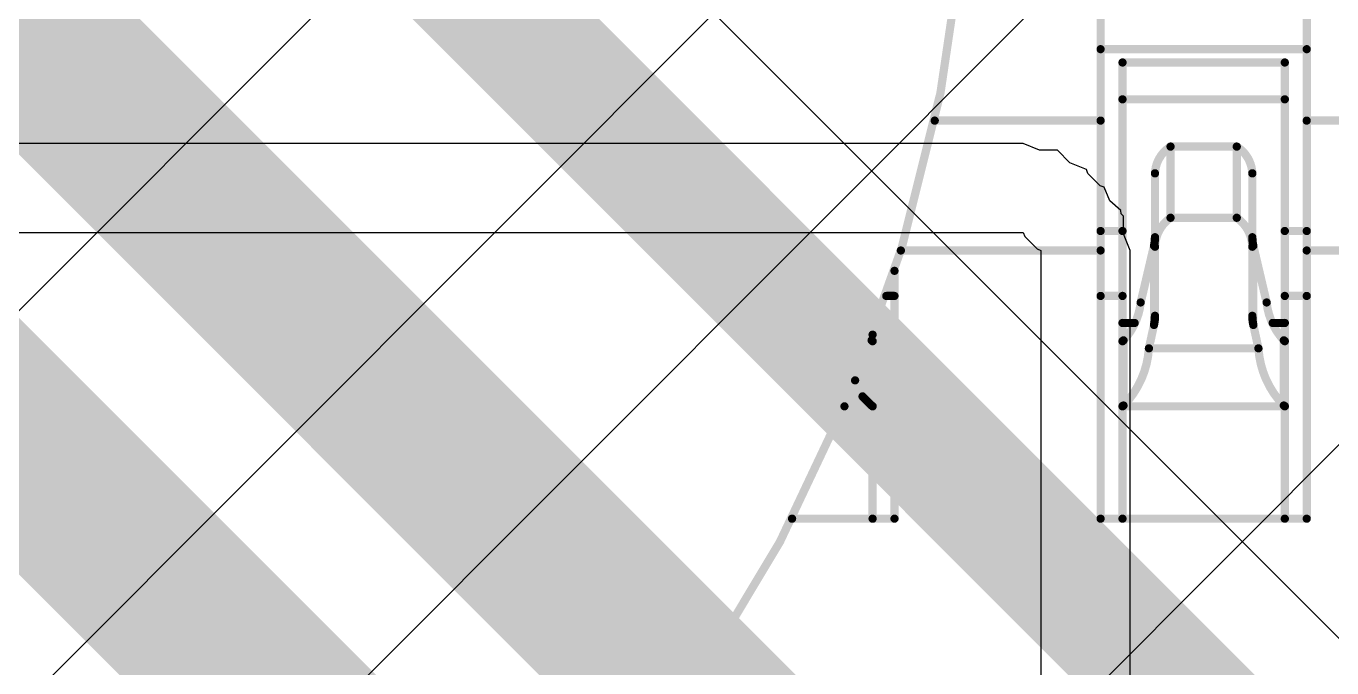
# Model space of a CAD drawing. Header units: inches. Extents: x -6 to 5433, y -4 to 5447.
# Drawn here: x 16.291 to 18.302, y 27.422 to 28.41 of the extents above; entities that cross this region are included whole.
import ezdxf

# ---------------------------------------------------------------- set-up
doc = ezdxf.new("R2010")
doc.units = ezdxf.units.IN
for name, color, linetype in [('Bottom Layer', 5, 'Continuous'), ('Bottom Solder', 6, 'Continuous'), ('Mechanical 4', 56, 'Continuous'), ('Power', 76, 'Continuous'), ('Top Solder', 216, 'Continuous')]:
    doc.layers.add(name, color=color, linetype=linetype)

msp = doc.modelspace()

# ---------------------------------------------------------------- linework, layer by layer
at = {"layer": 'Bottom Layer'}
msp.add_line((18.3408, 27.44), (13.3358, 32.4451), dxfattribs=at)
for points in [[(13.1709, 32.2803, 0.2032, 0.2032, 0), (18.6245, 26.8267, 0.2032, 0.2032, 0)], [(14.4773, 30.2128, 0.2794, 0.2794, 0), (25.9082, 18.7819, 0.2794, 0.2794, 0)], [(14.288, 29.7556, 0.2794, 0.2794, 0), (25.451, 18.5926, 0.2794, 0.2794, 0)]]:
    msp.add_lwpolyline(points, format="xyseb", dxfattribs=at)
at = {"layer": 'Bottom Solder'}
for p in [(10.7161, 20.161), (12.6044, 24.2952), (13.1544, 23.7452)]:
    msp.add_line(p, (5432.8521, 5447.4931), dxfattribs=at)
at = {"layer": 'Mechanical 4'}
for points in [[(17.7474, 28.7949, 0.0127, 0.0127, 1), (12.7474, 28.7949, 0.0127, 0.0127, 1)], [(17.943, 28.3749, 0.00635, 0.00635, 1), (17.9493, 28.3749, 0.00635, 0.00635, 1)], [(18.2605, 28.3749, 0.00635, 0.00635, 1), (18.2668, 28.3749, 0.00635, 0.00635, 1)], [(17.9767, 28.3544, 0.00635, 0.00635, 1), (17.9831, 28.3544, 0.00635, 0.00635, 1)], [(17.9767, 28.3544, 0.00635, 0.00635, 1), (17.9831, 28.3544, 0.00635, 0.00635, 1)], [(18.2267, 28.3544, 0.00635, 0.00635, 1), (18.2331, 28.3544, 0.00635, 0.00635, 1)], [(18.2267, 28.3544, 0.00635, 0.00635, 1), (18.2331, 28.3544, 0.00635, 0.00635, 1)], [(17.9767, 28.2977, 0.00635, 0.00635, 1), (17.9831, 28.2977, 0.00635, 0.00635, 1)], [(18.2267, 28.2977, 0.00635, 0.00635, 1), (18.2331, 28.2977, 0.00635, 0.00635, 1)], [(17.6874, 28.2649, 0.00635, 0.00635, 1), (17.6938, 28.2649, 0.00635, 0.00635, 1)], [(17.943, 28.2649, 0.00635, 0.00635, 1), (17.9493, 28.2649, 0.00635, 0.00635, 1)], [(18.2605, 28.2649, 0.00635, 0.00635, 1), (18.2668, 28.2649, 0.00635, 0.00635, 1)], [(18.0507, 28.2249, 0.00635, 0.00635, 1), (18.0571, 28.2249, 0.00635, 0.00635, 1)], [(18.0507, 28.2249, 0.00635, 0.00635, 1), (18.0571, 28.2249, 0.00635, 0.00635, 1)], [(18.0507, 28.2249, 0.00635, 0.00635, 1), (18.0571, 28.2249, 0.00635, 0.00635, 1)], [(18.1527, 28.2249, 0.00635, 0.00635, 1), (18.1591, 28.2249, 0.00635, 0.00635, 1)], [(18.1527, 28.2249, 0.00635, 0.00635, 1), (18.1591, 28.2249, 0.00635, 0.00635, 1)], [(18.1527, 28.2249, 0.00635, 0.00635, 1), (18.1591, 28.2249, 0.00635, 0.00635, 1)], [(18.0267, 28.1837, 0.00635, 0.00635, 1), (18.0331, 28.1837, 0.00635, 0.00635, 1)], [(18.0267, 28.1837, 0.00635, 0.00635, 1), (18.0331, 28.1837, 0.00635, 0.00635, 1)], [(18.1767, 28.1837, 0.00635, 0.00635, 1), (18.1831, 28.1837, 0.00635, 0.00635, 1)], [(18.1767, 28.1837, 0.00635, 0.00635, 1), (18.1831, 28.1837, 0.00635, 0.00635, 1)], [(18.0507, 28.1153, 0.00635, 0.00635, 1), (18.0571, 28.1153, 0.00635, 0.00635, 1)], [(18.0507, 28.1153, 0.00635, 0.00635, 1), (18.0571, 28.1153, 0.00635, 0.00635, 1)], [(18.0507, 28.1153, 0.00635, 0.00635, 1), (18.0571, 28.1153, 0.00635, 0.00635, 1)], [(18.1527, 28.1153, 0.00635, 0.00635, 1), (18.1591, 28.1153, 0.00635, 0.00635, 1)], [(18.1527, 28.1153, 0.00635, 0.00635, 1), (18.1591, 28.1153, 0.00635, 0.00635, 1)], [(18.1527, 28.1153, 0.00635, 0.00635, 1), (18.1591, 28.1153, 0.00635, 0.00635, 1)], [(17.943, 28.0949, 0.00635, 0.00635, 1), (17.9493, 28.0949, 0.00635, 0.00635, 1)], [(17.9767, 28.0949, 0.00635, 0.00635, 1), (17.9831, 28.0949, 0.00635, 0.00635, 1)], [(18.0267, 28.0853, 0.00635, 0.00635, 1), (18.0331, 28.0853, 0.00635, 0.00635, 1)], [(18.1767, 28.0853, 0.00635, 0.00635, 1), (18.1831, 28.0853, 0.00635, 0.00635, 1)], [(18.2267, 28.0949, 0.00635, 0.00635, 1), (18.2331, 28.0949, 0.00635, 0.00635, 1)], [(18.2605, 28.0949, 0.00635, 0.00635, 1), (18.2668, 28.0949, 0.00635, 0.00635, 1)], [(17.6353, 28.0649, 0.00635, 0.00635, 1), (17.6416, 28.0649, 0.00635, 0.00635, 1)], [(17.943, 28.0649, 0.00635, 0.00635, 1), (17.9493, 28.0649, 0.00635, 0.00635, 1)], [(17.943, 28.0649, 0.00635, 0.00635, 1), (17.9493, 28.0649, 0.00635, 0.00635, 1)], [(17.943, 28.0649, 0.00635, 0.00635, 1), (17.9493, 28.0649, 0.00635, 0.00635, 1)], [(18.0252, 28.0722, 0.00635, 0.00635, 1), (18.0316, 28.0722, 0.00635, 0.00635, 1)], [(18.0252, 28.0722, 0.00635, 0.00635, 1), (18.0316, 28.0722, 0.00635, 0.00635, 1)], [(18.0252, 28.0722, 0.00635, 0.00635, 1), (18.0316, 28.0722, 0.00635, 0.00635, 1)], [(18.0267, 28.0707, 0.00635, 0.00635, 1), (18.0331, 28.0707, 0.00635, 0.00635, 1)], [(18.1767, 28.0707, 0.00635, 0.00635, 1), (18.1831, 28.0707, 0.00635, 0.00635, 1)], [(18.1782, 28.0722, 0.00635, 0.00635, 1), (18.1846, 28.0722, 0.00635, 0.00635, 1)], [(18.1782, 28.0722, 0.00635, 0.00635, 1), (18.1846, 28.0722, 0.00635, 0.00635, 1)], [(18.1782, 28.0722, 0.00635, 0.00635, 1), (18.1846, 28.0722, 0.00635, 0.00635, 1)], [(18.2605, 28.0649, 0.00635, 0.00635, 1), (18.2668, 28.0649, 0.00635, 0.00635, 1)], [(18.2605, 28.0649, 0.00635, 0.00635, 1), (18.2668, 28.0649, 0.00635, 0.00635, 1)], [(18.2605, 28.0649, 0.00635, 0.00635, 1), (18.2668, 28.0649, 0.00635, 0.00635, 1)], [(17.6255, 28.0336, 0.00635, 0.00635, 1), (17.6318, 28.0336, 0.00635, 0.00635, 1)], [(17.6128, 27.9949, 0.00635, 0.00635, 1), (17.6191, 27.9949, 0.00635, 0.00635, 1)], [(17.6255, 27.9949, 0.00635, 0.00635, 1), (17.6318, 27.9949, 0.00635, 0.00635, 1)], [(17.943, 27.9949, 0.00635, 0.00635, 1), (17.9493, 27.9949, 0.00635, 0.00635, 1)], [(17.9767, 27.9949, 0.00635, 0.00635, 1), (17.9831, 27.9949, 0.00635, 0.00635, 1)], [(18.2267, 27.9949, 0.00635, 0.00635, 1), (18.2331, 27.9949, 0.00635, 0.00635, 1)], [(18.2605, 27.9949, 0.00635, 0.00635, 1), (18.2668, 27.9949, 0.00635, 0.00635, 1)], [(18.0047, 27.9849, 0.00635, 0.00635, 1), (18.011, 27.9849, 0.00635, 0.00635, 1)], [(18.0047, 27.9849, 0.00635, 0.00635, 1), (18.011, 27.9849, 0.00635, 0.00635, 1)], [(18.1988, 27.9849, 0.00635, 0.00635, 1), (18.2051, 27.9849, 0.00635, 0.00635, 1)], [(18.1988, 27.9849, 0.00635, 0.00635, 1), (18.2051, 27.9849, 0.00635, 0.00635, 1)], [(18.0267, 27.9643, 0.00635, 0.00635, 1), (18.0331, 27.9643, 0.00635, 0.00635, 1)], [(18.0267, 27.9643, 0.00635, 0.00635, 1), (18.0331, 27.9643, 0.00635, 0.00635, 1)], [(18.1767, 27.9643, 0.00635, 0.00635, 1), (18.1831, 27.9643, 0.00635, 0.00635, 1)], [(18.1767, 27.9643, 0.00635, 0.00635, 1), (18.1831, 27.9643, 0.00635, 0.00635, 1)], [(17.5917, 27.9352, 0.00635, 0.00635, 1), (17.5981, 27.9352, 0.00635, 0.00635, 1)], [(17.9767, 27.9533, 0.00635, 0.00635, 1), (17.9831, 27.9533, 0.00635, 0.00635, 1)], [(17.9954, 27.9533, 0.00635, 0.00635, 1), (18.0017, 27.9533, 0.00635, 0.00635, 1)], [(18.0252, 27.9503, 0.00635, 0.00635, 1), (18.0316, 27.9503, 0.00635, 0.00635, 1)], [(18.0252, 27.9503, 0.00635, 0.00635, 1), (18.0316, 27.9503, 0.00635, 0.00635, 1)], [(18.0252, 27.9503, 0.00635, 0.00635, 1), (18.0316, 27.9503, 0.00635, 0.00635, 1)], [(18.1782, 27.9503, 0.00635, 0.00635, 1), (18.1846, 27.9503, 0.00635, 0.00635, 1)], [(18.1782, 27.9503, 0.00635, 0.00635, 1), (18.1846, 27.9503, 0.00635, 0.00635, 1)], [(18.1782, 27.9503, 0.00635, 0.00635, 1), (18.1846, 27.9503, 0.00635, 0.00635, 1)], [(18.2081, 27.9533, 0.00635, 0.00635, 1), (18.2144, 27.9533, 0.00635, 0.00635, 1)], [(18.2267, 27.9533, 0.00635, 0.00635, 1), (18.2331, 27.9533, 0.00635, 0.00635, 1)], [(17.5902, 27.9265, 0.00635, 0.00635, 1), (17.5966, 27.9265, 0.00635, 0.00635, 1)], [(17.5902, 27.9265, 0.00635, 0.00635, 1), (17.5966, 27.9265, 0.00635, 0.00635, 1)], [(17.5905, 27.9263, 0.00635, 0.00635, 1), (17.5968, 27.9263, 0.00635, 0.00635, 1)], [(17.5905, 27.9263, 0.00635, 0.00635, 1), (17.5968, 27.9263, 0.00635, 0.00635, 1)], [(17.5907, 27.9261, 0.00635, 0.00635, 1), (17.5971, 27.9261, 0.00635, 0.00635, 1)], [(17.5907, 27.9261, 0.00635, 0.00635, 1), (17.5971, 27.9261, 0.00635, 0.00635, 1)], [(17.591, 27.926, 0.00635, 0.00635, 1), (17.5973, 27.926, 0.00635, 0.00635, 1)], [(17.591, 27.926, 0.00635, 0.00635, 1), (17.5973, 27.926, 0.00635, 0.00635, 1)], [(17.5912, 27.9258, 0.00635, 0.00635, 1), (17.5975, 27.9258, 0.00635, 0.00635, 1)], [(17.5912, 27.9258, 0.00635, 0.00635, 1), (17.5975, 27.9258, 0.00635, 0.00635, 1)], [(17.5913, 27.9257, 0.00635, 0.00635, 1), (17.5977, 27.9257, 0.00635, 0.00635, 1)], [(17.5913, 27.9257, 0.00635, 0.00635, 1), (17.5977, 27.9257, 0.00635, 0.00635, 1)], [(17.5915, 27.9256, 0.00635, 0.00635, 1), (17.5978, 27.9256, 0.00635, 0.00635, 1)], [(17.5915, 27.9256, 0.00635, 0.00635, 1), (17.5978, 27.9256, 0.00635, 0.00635, 1)], [(17.5916, 27.9254, 0.00635, 0.00635, 1), (17.598, 27.9254, 0.00635, 0.00635, 1)], [(17.5916, 27.9254, 0.00635, 0.00635, 1), (17.598, 27.9254, 0.00635, 0.00635, 1)], [(17.5917, 27.9252, 0.00635, 0.00635, 1), (17.5981, 27.9252, 0.00635, 0.00635, 1)], [(17.9768, 27.9254, 0.00635, 0.00635, 1), (17.9832, 27.9254, 0.00635, 0.00635, 1)], [(17.9768, 27.9253, 0.00635, 0.00635, 1), (17.9831, 27.9253, 0.00635, 0.00635, 1)], [(17.9768, 27.9254, 0.00635, 0.00635, 1), (17.9832, 27.9254, 0.00635, 0.00635, 1)], [(17.9768, 27.9253, 0.00635, 0.00635, 1), (17.9831, 27.9253, 0.00635, 0.00635, 1)], [(17.9767, 27.9252, 0.00635, 0.00635, 1), (17.9831, 27.9252, 0.00635, 0.00635, 1)], [(17.9769, 27.9255, 0.00635, 0.00635, 1), (17.9832, 27.9255, 0.00635, 0.00635, 1)], [(17.9769, 27.9255, 0.00635, 0.00635, 1), (17.9832, 27.9255, 0.00635, 0.00635, 1)], [(17.977, 27.9256, 0.00635, 0.00635, 1), (17.9833, 27.9256, 0.00635, 0.00635, 1)], [(17.977, 27.9256, 0.00635, 0.00635, 1), (17.9833, 27.9256, 0.00635, 0.00635, 1)], [(17.9771, 27.9257, 0.00635, 0.00635, 1), (17.9835, 27.9257, 0.00635, 0.00635, 1)], [(17.9771, 27.9257, 0.00635, 0.00635, 1), (17.9835, 27.9257, 0.00635, 0.00635, 1)], [(17.9773, 27.9258, 0.00635, 0.00635, 1), (17.9836, 27.9258, 0.00635, 0.00635, 1)], [(17.9773, 27.9258, 0.00635, 0.00635, 1), (17.9836, 27.9258, 0.00635, 0.00635, 1)], [(17.9775, 27.926, 0.00635, 0.00635, 1), (17.9839, 27.926, 0.00635, 0.00635, 1)], [(17.9775, 27.926, 0.00635, 0.00635, 1), (17.9839, 27.926, 0.00635, 0.00635, 1)], [(17.9777, 27.9261, 0.00635, 0.00635, 1), (17.9841, 27.9261, 0.00635, 0.00635, 1)], [(17.9777, 27.9261, 0.00635, 0.00635, 1), (17.9841, 27.9261, 0.00635, 0.00635, 1)], [(17.9782, 27.9265, 0.00635, 0.00635, 1), (17.9846, 27.9265, 0.00635, 0.00635, 1)], [(17.9782, 27.9265, 0.00635, 0.00635, 1), (17.9846, 27.9265, 0.00635, 0.00635, 1)], [(17.9782, 27.9265, 0.00635, 0.00635, 1), (17.9846, 27.9265, 0.00635, 0.00635, 1)], [(18.2252, 27.9265, 0.00635, 0.00635, 1), (18.2316, 27.9265, 0.00635, 0.00635, 1)], [(18.2252, 27.9265, 0.00635, 0.00635, 1), (18.2316, 27.9265, 0.00635, 0.00635, 1)], [(18.2252, 27.9265, 0.00635, 0.00635, 1), (18.2316, 27.9265, 0.00635, 0.00635, 1)], [(18.2255, 27.9263, 0.00635, 0.00635, 1), (18.2318, 27.9263, 0.00635, 0.00635, 1)], [(18.2255, 27.9263, 0.00635, 0.00635, 1), (18.2318, 27.9263, 0.00635, 0.00635, 1)], [(18.2257, 27.9261, 0.00635, 0.00635, 1), (18.2321, 27.9261, 0.00635, 0.00635, 1)], [(18.2257, 27.9261, 0.00635, 0.00635, 1), (18.2321, 27.9261, 0.00635, 0.00635, 1)], [(18.226, 27.926, 0.00635, 0.00635, 1), (18.2323, 27.926, 0.00635, 0.00635, 1)], [(18.226, 27.926, 0.00635, 0.00635, 1), (18.2323, 27.926, 0.00635, 0.00635, 1)], [(18.2262, 27.9258, 0.00635, 0.00635, 1), (18.2325, 27.9258, 0.00635, 0.00635, 1)], [(18.2262, 27.9258, 0.00635, 0.00635, 1), (18.2325, 27.9258, 0.00635, 0.00635, 1)], [(18.2263, 27.9257, 0.00635, 0.00635, 1), (18.2327, 27.9257, 0.00635, 0.00635, 1)], [(18.2263, 27.9257, 0.00635, 0.00635, 1), (18.2327, 27.9257, 0.00635, 0.00635, 1)], [(18.2265, 27.9256, 0.00635, 0.00635, 1), (18.2328, 27.9256, 0.00635, 0.00635, 1)], [(18.2265, 27.9256, 0.00635, 0.00635, 1), (18.2328, 27.9256, 0.00635, 0.00635, 1)], [(18.2266, 27.9254, 0.00635, 0.00635, 1), (18.233, 27.9254, 0.00635, 0.00635, 1)], [(18.2266, 27.9254, 0.00635, 0.00635, 1), (18.233, 27.9254, 0.00635, 0.00635, 1)], [(18.2267, 27.9252, 0.00635, 0.00635, 1), (18.2331, 27.9252, 0.00635, 0.00635, 1)], [(18.0174, 27.9142, 0.00635, 0.00635, 1), (18.0237, 27.9142, 0.00635, 0.00635, 1)], [(18.0174, 27.9142, 0.00635, 0.00635, 1), (18.0237, 27.9142, 0.00635, 0.00635, 1)], [(18.0174, 27.9142, 0.00635, 0.00635, 1), (18.0237, 27.9142, 0.00635, 0.00635, 1)], [(18.1861, 27.9142, 0.00635, 0.00635, 1), (18.1925, 27.9142, 0.00635, 0.00635, 1)], [(18.1861, 27.9142, 0.00635, 0.00635, 1), (18.1925, 27.9142, 0.00635, 0.00635, 1)], [(18.1861, 27.9142, 0.00635, 0.00635, 1), (18.1925, 27.9142, 0.00635, 0.00635, 1)], [(17.5648, 27.8649, 0.00635, 0.00635, 1), (17.5711, 27.8649, 0.00635, 0.00635, 1)], [(17.5762, 27.8402, 0.00635, 0.00635, 1), (17.5826, 27.8402, 0.00635, 0.00635, 1)], [(17.5762, 27.8402, 0.00635, 0.00635, 1), (17.5826, 27.8402, 0.00635, 0.00635, 1)], [(17.5484, 27.8249, 0.00635, 0.00635, 1), (17.5547, 27.8249, 0.00635, 0.00635, 1)], [(17.5902, 27.8261, 0.00635, 0.00635, 1), (17.5966, 27.8261, 0.00635, 0.00635, 1)], [(17.5902, 27.8261, 0.00635, 0.00635, 1), (17.5966, 27.8261, 0.00635, 0.00635, 1)], [(17.5902, 27.8261, 0.00635, 0.00635, 1), (17.5966, 27.8261, 0.00635, 0.00635, 1)], [(17.5905, 27.826, 0.00635, 0.00635, 1), (17.5968, 27.826, 0.00635, 0.00635, 1)], [(17.5905, 27.826, 0.00635, 0.00635, 1), (17.5968, 27.826, 0.00635, 0.00635, 1)], [(17.5907, 27.8258, 0.00635, 0.00635, 1), (17.5971, 27.8258, 0.00635, 0.00635, 1)], [(17.5907, 27.8258, 0.00635, 0.00635, 1), (17.5971, 27.8258, 0.00635, 0.00635, 1)], [(17.591, 27.8257, 0.00635, 0.00635, 1), (17.5973, 27.8257, 0.00635, 0.00635, 1)], [(17.591, 27.8257, 0.00635, 0.00635, 1), (17.5973, 27.8257, 0.00635, 0.00635, 1)], [(17.5912, 27.8256, 0.00635, 0.00635, 1), (17.5975, 27.8256, 0.00635, 0.00635, 1)], [(17.5912, 27.8256, 0.00635, 0.00635, 1), (17.5975, 27.8256, 0.00635, 0.00635, 1)], [(17.5913, 27.8255, 0.00635, 0.00635, 1), (17.5977, 27.8255, 0.00635, 0.00635, 1)], [(17.5913, 27.8255, 0.00635, 0.00635, 1), (17.5977, 27.8255, 0.00635, 0.00635, 1)], [(17.5915, 27.8254, 0.00635, 0.00635, 1), (17.5978, 27.8254, 0.00635, 0.00635, 1)], [(17.5915, 27.8254, 0.00635, 0.00635, 1), (17.5978, 27.8254, 0.00635, 0.00635, 1)], [(17.5916, 27.8254, 0.00635, 0.00635, 1), (17.5979, 27.8254, 0.00635, 0.00635, 1)], [(17.5916, 27.8254, 0.00635, 0.00635, 1), (17.5979, 27.8254, 0.00635, 0.00635, 1)], [(17.5916, 27.8253, 0.00635, 0.00635, 1), (17.598, 27.8253, 0.00635, 0.00635, 1)], [(17.5916, 27.8253, 0.00635, 0.00635, 1), (17.598, 27.8253, 0.00635, 0.00635, 1)], [(17.5917, 27.8251, 0.00635, 0.00635, 1), (17.5981, 27.8251, 0.00635, 0.00635, 1)], [(17.5917, 27.8249, 0.00635, 0.00635, 1), (17.5981, 27.8249, 0.00635, 0.00635, 1)], [(17.9768, 27.8253, 0.00635, 0.00635, 1), (17.9832, 27.8253, 0.00635, 0.00635, 1)], [(17.9768, 27.8252, 0.00635, 0.00635, 1), (17.9831, 27.8252, 0.00635, 0.00635, 1)], [(17.9768, 27.8253, 0.00635, 0.00635, 1), (17.9832, 27.8253, 0.00635, 0.00635, 1)], [(17.9768, 27.8252, 0.00635, 0.00635, 1), (17.9831, 27.8252, 0.00635, 0.00635, 1)], [(17.9767, 27.8251, 0.00635, 0.00635, 1), (17.9831, 27.8251, 0.00635, 0.00635, 1)], [(17.9767, 27.8249, 0.00635, 0.00635, 1), (17.9831, 27.8249, 0.00635, 0.00635, 1)], [(17.9769, 27.8253, 0.00635, 0.00635, 1), (17.9832, 27.8253, 0.00635, 0.00635, 1)], [(17.9769, 27.8253, 0.00635, 0.00635, 1), (17.9832, 27.8253, 0.00635, 0.00635, 1)], [(17.977, 27.8254, 0.00635, 0.00635, 1), (17.9833, 27.8254, 0.00635, 0.00635, 1)], [(17.977, 27.8254, 0.00635, 0.00635, 1), (17.9833, 27.8254, 0.00635, 0.00635, 1)], [(17.9771, 27.8255, 0.00635, 0.00635, 1), (17.9835, 27.8255, 0.00635, 0.00635, 1)], [(17.9771, 27.8255, 0.00635, 0.00635, 1), (17.9835, 27.8255, 0.00635, 0.00635, 1)], [(17.9773, 27.8256, 0.00635, 0.00635, 1), (17.9836, 27.8256, 0.00635, 0.00635, 1)], [(17.9773, 27.8256, 0.00635, 0.00635, 1), (17.9836, 27.8256, 0.00635, 0.00635, 1)], [(17.9775, 27.8257, 0.00635, 0.00635, 1), (17.9839, 27.8257, 0.00635, 0.00635, 1)], [(17.9775, 27.8257, 0.00635, 0.00635, 1), (17.9839, 27.8257, 0.00635, 0.00635, 1)], [(17.9777, 27.8258, 0.00635, 0.00635, 1), (17.9841, 27.8258, 0.00635, 0.00635, 1)], [(17.9777, 27.8258, 0.00635, 0.00635, 1), (17.9841, 27.8258, 0.00635, 0.00635, 1)], [(17.9782, 27.8261, 0.00635, 0.00635, 1), (17.9846, 27.8261, 0.00635, 0.00635, 1)], [(17.9782, 27.8261, 0.00635, 0.00635, 1), (17.9846, 27.8261, 0.00635, 0.00635, 1)], [(17.9782, 27.8261, 0.00635, 0.00635, 1), (17.9846, 27.8261, 0.00635, 0.00635, 1)], [(18.2252, 27.8261, 0.00635, 0.00635, 1), (18.2316, 27.8261, 0.00635, 0.00635, 1)], [(18.2252, 27.8261, 0.00635, 0.00635, 1), (18.2316, 27.8261, 0.00635, 0.00635, 1)], [(18.2252, 27.8261, 0.00635, 0.00635, 1), (18.2316, 27.8261, 0.00635, 0.00635, 1)], [(18.2255, 27.826, 0.00635, 0.00635, 1), (18.2318, 27.826, 0.00635, 0.00635, 1)], [(18.2255, 27.826, 0.00635, 0.00635, 1), (18.2318, 27.826, 0.00635, 0.00635, 1)], [(18.2257, 27.8258, 0.00635, 0.00635, 1), (18.2321, 27.8258, 0.00635, 0.00635, 1)], [(18.2257, 27.8258, 0.00635, 0.00635, 1), (18.2321, 27.8258, 0.00635, 0.00635, 1)], [(18.226, 27.8257, 0.00635, 0.00635, 1), (18.2323, 27.8257, 0.00635, 0.00635, 1)], [(18.226, 27.8257, 0.00635, 0.00635, 1), (18.2323, 27.8257, 0.00635, 0.00635, 1)], [(18.2262, 27.8256, 0.00635, 0.00635, 1), (18.2325, 27.8256, 0.00635, 0.00635, 1)], [(18.2262, 27.8256, 0.00635, 0.00635, 1), (18.2325, 27.8256, 0.00635, 0.00635, 1)], [(18.2263, 27.8255, 0.00635, 0.00635, 1), (18.2327, 27.8255, 0.00635, 0.00635, 1)], [(18.2263, 27.8255, 0.00635, 0.00635, 1), (18.2327, 27.8255, 0.00635, 0.00635, 1)], [(18.2265, 27.8254, 0.00635, 0.00635, 1), (18.2328, 27.8254, 0.00635, 0.00635, 1)], [(18.2265, 27.8254, 0.00635, 0.00635, 1), (18.2328, 27.8254, 0.00635, 0.00635, 1)], [(18.2266, 27.8254, 0.00635, 0.00635, 1), (18.2329, 27.8254, 0.00635, 0.00635, 1)], [(18.2266, 27.8254, 0.00635, 0.00635, 1), (18.2329, 27.8254, 0.00635, 0.00635, 1)], [(18.2266, 27.8253, 0.00635, 0.00635, 1), (18.233, 27.8253, 0.00635, 0.00635, 1)], [(18.2266, 27.8253, 0.00635, 0.00635, 1), (18.233, 27.8253, 0.00635, 0.00635, 1)], [(18.2267, 27.8251, 0.00635, 0.00635, 1), (18.2331, 27.8251, 0.00635, 0.00635, 1)], [(18.2267, 27.8249, 0.00635, 0.00635, 1), (18.2331, 27.8249, 0.00635, 0.00635, 1)], [(17.4676, 27.6519, 0.00635, 0.00635, 1), (17.474, 27.6519, 0.00635, 0.00635, 1)], [(17.5917, 27.6519, 0.00635, 0.00635, 1), (17.5981, 27.6519, 0.00635, 0.00635, 1)], [(17.6255, 27.6519, 0.00635, 0.00635, 1), (17.6318, 27.6519, 0.00635, 0.00635, 1)], [(17.6255, 27.6519, 0.00635, 0.00635, 1), (17.6318, 27.6519, 0.00635, 0.00635, 1)], [(17.943, 27.6519, 0.00635, 0.00635, 1), (17.9493, 27.6519, 0.00635, 0.00635, 1)], [(17.943, 27.6519, 0.00635, 0.00635, 1), (17.9493, 27.6519, 0.00635, 0.00635, 1)], [(17.9767, 27.6519, 0.00635, 0.00635, 1), (17.9831, 27.6519, 0.00635, 0.00635, 1)], [(18.2267, 27.6519, 0.00635, 0.00635, 1), (18.2331, 27.6519, 0.00635, 0.00635, 1)], [(18.2605, 27.6519, 0.00635, 0.00635, 1), (18.2668, 27.6519, 0.00635, 0.00635, 1)], [(18.2605, 27.6519, 0.00635, 0.00635, 1), (18.2668, 27.6519, 0.00635, 0.00635, 1)]]:
    msp.add_lwpolyline(points, format="xyseb", close=True, dxfattribs=at)
for points in [[(17.7474, 28.7949, 0.0127, 0.0127, -1), (12.7474, 28.7949, 0.0127, 0.0127, 0)], [(17.9462, 28.0649, 0.0127, 0.0127, 0), (17.9462, 28.5349, 0.0127, 0.0127, 0)], [(18.2637, 28.0649, 0.0127, 0.0127, 0), (18.2637, 28.5349, 0.0127, 0.0127, 0)], [(17.9462, 28.3749, 0.0127, 0.0127, 0), (18.2637, 28.3749, 0.0127, 0.0127, 0)], [(17.9799, 28.3544, 0.0127, 0.0127, 0), (18.2299, 28.3544, 0.0127, 0.0127, 0)], [(17.9799, 27.6519, 0.0127, 0.0127, 0), (17.9799, 28.3544, 0.0127, 0.0127, 0)], [(18.2299, 27.6519, 0.0127, 0.0127, 0), (18.2299, 28.3544, 0.0127, 0.0127, 0)], [(17.9799, 28.2977, 0.0127, 0.0127, 0), (18.2299, 28.2977, 0.0127, 0.0127, 0)], [(17.6906, 28.2649, 0.0127, 0.0127, 0), (17.9462, 28.2649, 0.0127, 0.0127, 0)], [(18.2637, 28.2649, 0.0127, 0.0127, 0), (18.5812, 28.2649, 0.0127, 0.0127, 0)], [(18.0299, 28.1837, 0.0127, 0.0127, -0.247377), (18.0539, 28.2249, 0.0127, 0.0127, 0)], [(18.0539, 28.2249, 0.0127, 0.0127, 0), (18.1559, 28.2249, 0.0127, 0.0127, 0)], [(18.0539, 28.1153, 0.0127, 0.0127, 0), (18.0539, 28.2249, 0.0127, 0.0127, 0)], [(18.1559, 28.1153, 0.0127, 0.0127, 0), (18.1559, 28.2249, 0.0127, 0.0127, 0)], [(18.1559, 28.2249, 0.0127, 0.0127, -0.247377), (18.1799, 28.1837, 0.0127, 0.0127, 0)], [(18.0299, 27.9643, 0.0127, 0.0127, 0), (18.0299, 28.1837, 0.0127, 0.0127, 0)], [(18.1799, 27.9643, 0.0127, 0.0127, 0), (18.1799, 28.1837, 0.0127, 0.0127, 0)], [(18.0299, 28.0707, 0.0127, 0.0127, -0.23748), (18.0539, 28.1153, 0.0127, 0.0127, 0)], [(18.0539, 28.1153, 0.0127, 0.0127, 0), (18.1559, 28.1153, 0.0127, 0.0127, 0)], [(18.1559, 28.1153, 0.0127, 0.0127, -0.23748), (18.1799, 28.0707, 0.0127, 0.0127, 0)], [(17.9462, 28.0949, 0.0127, 0.0127, 0), (17.9799, 28.0949, 0.0127, 0.0127, 0)], [(18.0299, 28.0853, 0.0127, 0.0127, -0.057864), (18.0284, 28.0722, 0.0127, 0.0127, 0)], [(18.1814, 28.0722, 0.0127, 0.0127, -0.057864), (18.1799, 28.0853, 0.0127, 0.0127, 0)], [(18.2299, 28.0949, 0.0127, 0.0127, 0), (18.2637, 28.0949, 0.0127, 0.0127, 0)], [(17.6385, 28.0649, 0.0127, 0.0127, 0), (17.9462, 28.0649, 0.0127, 0.0127, 0)], [(17.9462, 27.6519, 0.0127, 0.0127, 0), (17.9462, 28.0649, 0.0127, 0.0127, 0)], [(18.0079, 27.9849, 0.0127, 0.0127, 0), (18.0284, 28.0722, 0.0127, 0.0127, 0)], [(18.0284, 27.9503, 0.0127, 0.0127, 0), (18.0284, 28.0722, 0.0127, 0.0127, 0)], [(18.1814, 28.0722, 0.0127, 0.0127, 0), (18.2019, 27.9849, 0.0127, 0.0127, 0)], [(18.1814, 27.9503, 0.0127, 0.0127, 0), (18.1814, 28.0722, 0.0127, 0.0127, 0)], [(18.2637, 28.0649, 0.0127, 0.0127, 0), (18.5812, 28.0649, 0.0127, 0.0127, 0)], [(18.2637, 27.6519, 0.0127, 0.0127, 0), (18.2637, 28.0649, 0.0127, 0.0127, 0)], [(17.6287, 27.6519, 0.0127, 0.0127, 0), (17.6287, 28.0336, 0.0127, 0.0127, 0)], [(17.6159, 27.9949, 0.0127, 0.0127, 0), (17.6287, 27.9949, 0.0127, 0.0127, 0)], [(17.9462, 27.9949, 0.0127, 0.0127, 0), (17.9799, 27.9949, 0.0127, 0.0127, 0)], [(18.2299, 27.9949, 0.0127, 0.0127, 0), (18.2637, 27.9949, 0.0127, 0.0127, 0)], [(18.0079, 27.9849, 0.0127, 0.0127, -0.162591), (17.9814, 27.9265, 0.0127, 0.0127, 0)], [(18.2284, 27.9265, 0.0127, 0.0127, -0.162591), (18.2019, 27.9849, 0.0127, 0.0127, 0)], [(18.0299, 27.9643, 0.0127, 0.0127, -0.053658), (18.0284, 27.9503, 0.0127, 0.0127, 0)], [(18.1814, 27.9503, 0.0127, 0.0127, -0.053658), (18.1799, 27.9643, 0.0127, 0.0127, 0)], [(17.5949, 27.6519, 0.0127, 0.0127, 0), (17.5949, 27.9352, 0.0127, 0.0127, 0)], [(17.9799, 27.9533, 0.0127, 0.0127, 0), (17.9986, 27.9533, 0.0127, 0.0127, 0)], [(18.0205, 27.9142, 0.0127, 0.0127, 0), (18.0284, 27.9503, 0.0127, 0.0127, 0)], [(18.1814, 27.9503, 0.0127, 0.0127, 0), (18.1893, 27.9142, 0.0127, 0.0127, 0)], [(18.2112, 27.9533, 0.0127, 0.0127, 0), (18.2299, 27.9533, 0.0127, 0.0127, 0)], [(17.5934, 27.9265, 0.0127, 0.0127, 0), (17.5937, 27.9263, 0.0127, 0.0127, 0)], [(17.5934, 27.8261, 0.0127, 0.0127, 0), (17.5934, 27.9265, 0.0127, 0.0127, 0)], [(17.5937, 27.9263, 0.0127, 0.0127, 0), (17.5939, 27.9261, 0.0127, 0.0127, 0)], [(17.5939, 27.9261, 0.0127, 0.0127, -0.006055), (17.5941, 27.926, 0.0127, 0.0127, 0)], [(17.5942, 27.926, 0.0127, 0.0127, -0.010737), (17.5944, 27.9258, 0.0127, 0.0127, 0)], [(17.5944, 27.9258, 0.0127, 0.0127, -0.018562), (17.5945, 27.9257, 0.0127, 0.0127, 0)], [(17.5945, 27.9257, 0.0127, 0.0127, -0.023386), (17.5946, 27.9256, 0.0127, 0.0127, 0)], [(17.5946, 27.9256, 0.0127, 0.0127, -0.054321), (17.5948, 27.9254, 0.0127, 0.0127, 0)], [(17.5948, 27.9254, 0.0127, 0.0127, -0.028597), (17.5949, 27.9252, 0.0127, 0.0127, 0)], [(17.98, 27.9254, 0.0127, 0.0127, -0.035041), (17.9801, 27.9255, 0.0127, 0.0127, 0)], [(17.9799, 27.9253, 0.0127, 0.0127, -0.028404), (17.98, 27.9254, 0.0127, 0.0127, 0)], [(17.9799, 27.9252, 0.0127, 0.0127, -0.011022), (17.9799, 27.9253, 0.0127, 0.0127, 0)], [(17.9801, 27.9255, 0.0127, 0.0127, -0.032319), (17.9802, 27.9256, 0.0127, 0.0127, 0)], [(17.9802, 27.9256, 0.0127, 0.0127, -0.024462), (17.9803, 27.9257, 0.0127, 0.0127, 0)], [(17.9803, 27.9257, 0.0127, 0.0127, -0.013729), (17.9805, 27.9258, 0.0127, 0.0127, 0)], [(17.9805, 27.9258, 0.0127, 0.0127, -0.00812), (17.9807, 27.926, 0.0127, 0.0127, 0)], [(17.9807, 27.926, 0.0127, 0.0127, -0.004821), (17.9809, 27.9261, 0.0127, 0.0127, 0)], [(17.9809, 27.9261, 0.0127, 0.0127, 0), (17.9814, 27.9265, 0.0127, 0.0127, 0)], [(17.9814, 27.8261, 0.0127, 0.0127, 0), (17.9814, 27.9265, 0.0127, 0.0127, 0)], [(18.2284, 27.9265, 0.0127, 0.0127, 0), (18.2287, 27.9263, 0.0127, 0.0127, 0)], [(18.2284, 27.8261, 0.0127, 0.0127, 0), (18.2284, 27.9265, 0.0127, 0.0127, 0)], [(18.2287, 27.9263, 0.0127, 0.0127, 0), (18.2289, 27.9261, 0.0127, 0.0127, 0)], [(18.2289, 27.9261, 0.0127, 0.0127, -0.006055), (18.2291, 27.926, 0.0127, 0.0127, 0)], [(18.2292, 27.926, 0.0127, 0.0127, -0.010737), (18.2294, 27.9258, 0.0127, 0.0127, 0)], [(18.2294, 27.9258, 0.0127, 0.0127, -0.018562), (18.2295, 27.9257, 0.0127, 0.0127, 0)], [(18.2295, 27.9257, 0.0127, 0.0127, -0.023386), (18.2296, 27.9256, 0.0127, 0.0127, 0)], [(18.2296, 27.9256, 0.0127, 0.0127, -0.054321), (18.2298, 27.9254, 0.0127, 0.0127, 0)], [(18.2298, 27.9254, 0.0127, 0.0127, -0.028597), (18.2299, 27.9252, 0.0127, 0.0127, 0)], [(18.0205, 27.9142, 0.0127, 0.0127, -0.179894), (17.9814, 27.8261, 0.0127, 0.0127, 0)], [(18.0205, 27.9142, 0.0127, 0.0127, 0), (18.1893, 27.9142, 0.0127, 0.0127, 0)], [(18.2284, 27.8261, 0.0127, 0.0127, -0.179894), (18.1893, 27.9142, 0.0127, 0.0127, 0)], [(17.568, 27.8649, 0.0127, 0.0127, 0), (17.5794, 27.8402, 0.0127, 0.0127, 0)], [(17.5794, 27.8402, 0.0127, 0.0127, 0), (17.5934, 27.8261, 0.0127, 0.0127, 0)], [(17.5516, 27.8249, 0.0127, 0.0127, 0), (17.5949, 27.8249, 0.0127, 0.0127, 0)], [(17.5934, 27.8261, 0.0127, 0.0127, 0), (17.5937, 27.826, 0.0127, 0.0127, 0)], [(17.5937, 27.826, 0.0127, 0.0127, 0), (17.5939, 27.8258, 0.0127, 0.0127, 0)], [(17.5939, 27.8258, 0.0127, 0.0127, -0.005205), (17.5942, 27.8257, 0.0127, 0.0127, 0)], [(17.5941, 27.8257, 0.0127, 0.0127, -0.009376), (17.5944, 27.8256, 0.0127, 0.0127, 0)], [(17.5944, 27.8256, 0.0127, 0.0127, -0.016687), (17.5945, 27.8255, 0.0127, 0.0127, 0)], [(17.5945, 27.8255, 0.0127, 0.0127, -0.021994), (17.5946, 27.8254, 0.0127, 0.0127, 0)], [(17.5946, 27.8254, 0.0127, 0.0127, -0.026751), (17.5947, 27.8254, 0.0127, 0.0127, 0)], [(17.5947, 27.8254, 0.0127, 0.0127, -0.028288), (17.5948, 27.8253, 0.0127, 0.0127, 0)], [(17.5948, 27.8253, 0.0127, 0.0127, -0.032605), (17.5949, 27.8251, 0.0127, 0.0127, 0)], [(17.98, 27.8253, 0.0127, 0.0127, -0.037446), (17.9801, 27.8253, 0.0127, 0.0127, 0)], [(17.9799, 27.8252, 0.0127, 0.0127, -0.032689), (17.98, 27.8253, 0.0127, 0.0127, 0)], [(17.9799, 27.8251, 0.0127, 0.0127, -0.013234), (17.9799, 27.8252, 0.0127, 0.0127, 0)], [(17.9799, 27.8249, 0.0127, 0.0127, 0), (18.2299, 27.8249, 0.0127, 0.0127, 0)], [(17.9801, 27.8253, 0.0127, 0.0127, -0.031881), (17.9802, 27.8254, 0.0127, 0.0127, 0)], [(17.9801, 27.8254, 0.0127, 0.0127, -0.02262), (17.9803, 27.8255, 0.0127, 0.0127, 0)], [(17.9803, 27.8255, 0.0127, 0.0127, -0.012209), (17.9805, 27.8256, 0.0127, 0.0127, 0)], [(17.9805, 27.8256, 0.0127, 0.0127, -0.00707), (17.9807, 27.8257, 0.0127, 0.0127, 0)], [(17.9807, 27.8257, 0.0127, 0.0127, 0), (17.9809, 27.8258, 0.0127, 0.0127, 0)], [(17.9809, 27.8258, 0.0127, 0.0127, 0), (17.9814, 27.8261, 0.0127, 0.0127, 0)], [(18.2284, 27.8261, 0.0127, 0.0127, 0), (18.2287, 27.826, 0.0127, 0.0127, 0)], [(18.2287, 27.826, 0.0127, 0.0127, 0), (18.2289, 27.8258, 0.0127, 0.0127, 0)], [(18.2289, 27.8258, 0.0127, 0.0127, -0.005205), (18.2292, 27.8257, 0.0127, 0.0127, 0)], [(18.2291, 27.8257, 0.0127, 0.0127, -0.009376), (18.2294, 27.8256, 0.0127, 0.0127, 0)], [(18.2294, 27.8256, 0.0127, 0.0127, -0.016687), (18.2295, 27.8255, 0.0127, 0.0127, 0)], [(18.2295, 27.8255, 0.0127, 0.0127, -0.021994), (18.2296, 27.8254, 0.0127, 0.0127, 0)], [(18.2296, 27.8254, 0.0127, 0.0127, -0.026751), (18.2297, 27.8254, 0.0127, 0.0127, 0)], [(18.2297, 27.8254, 0.0127, 0.0127, -0.028288), (18.2298, 27.8253, 0.0127, 0.0127, 0)], [(18.2298, 27.8253, 0.0127, 0.0127, -0.032605), (18.2299, 27.8251, 0.0127, 0.0127, 0)], [(17.4708, 27.6519, 0.0127, 0.0127, 0), (17.6287, 27.6519, 0.0127, 0.0127, 0)], [(17.9462, 27.6519, 0.0127, 0.0127, 0), (18.2637, 27.6519, 0.0127, 0.0127, 0)]]:
    msp.add_lwpolyline(points, format="xyseb", dxfattribs=at)
at = {"layer": 'Power'}
for p, q in [((17.827, 28.2299), (10.8981, 28.2299)), ((17.8522, 28.2194), (17.827, 28.2299)), ((17.8796, 28.2194), (17.8522, 28.2194)), ((17.8989, 28.2001), (17.8796, 28.2194)), ((17.9242, 28.1896), (17.8989, 28.2001)), ((17.9266, 28.1837), (17.9242, 28.1896)), ((17.9456, 28.1647), (17.9266, 28.1837)), ((17.9266, 28.1837), (17.9266, 28.1837)), ((17.9515, 28.1623), (17.9456, 28.1647)), ((17.9602, 28.1414), (17.9515, 28.1623)), ((17.9773, 28.1265), (17.9602, 28.1414)), ((17.9776, 28.1213), (17.9773, 28.1265)), ((17.9773, 28.1265), (17.9773, 28.1265)), ((17.9813, 28.1177), (17.9776, 28.1213)), ((17.9813, 28.0903), (17.9813, 28.1177)), ((10.8981, 28.0924), (17.827, 28.0924)), ((17.827, 28.0924), (17.827, 28.0924)), ((17.827, 28.0924), (17.827, 28.0924)), ((17.827, 28.0924), (17.8294, 28.0865)), ((17.8294, 28.0865), (17.8294, 28.0865)), ((17.8294, 28.0865), (17.8294, 28.0865)), ((17.8294, 28.0865), (17.8294, 28.0865)), ((17.8294, 28.0865), (17.8484, 28.0675)), ((17.9918, 28.0651), (17.9813, 28.0903)), ((17.8484, 28.0675), (17.8543, 28.0651)), ((17.8543, 28.0651), (17.8543, 28.0651)), ((17.8543, 28.0651), (17.8543, 22.2168)), ((17.9918, 22.2168), (17.9918, 28.0651))]:
    msp.add_line(p, q, dxfattribs=at)
at = {"layer": 'Top Solder'}
msp.add_line((-3.3687, 7.6978), (5432.8521, 5447.4931), dxfattribs=at)

doc.saveas('drawing.dxf')
